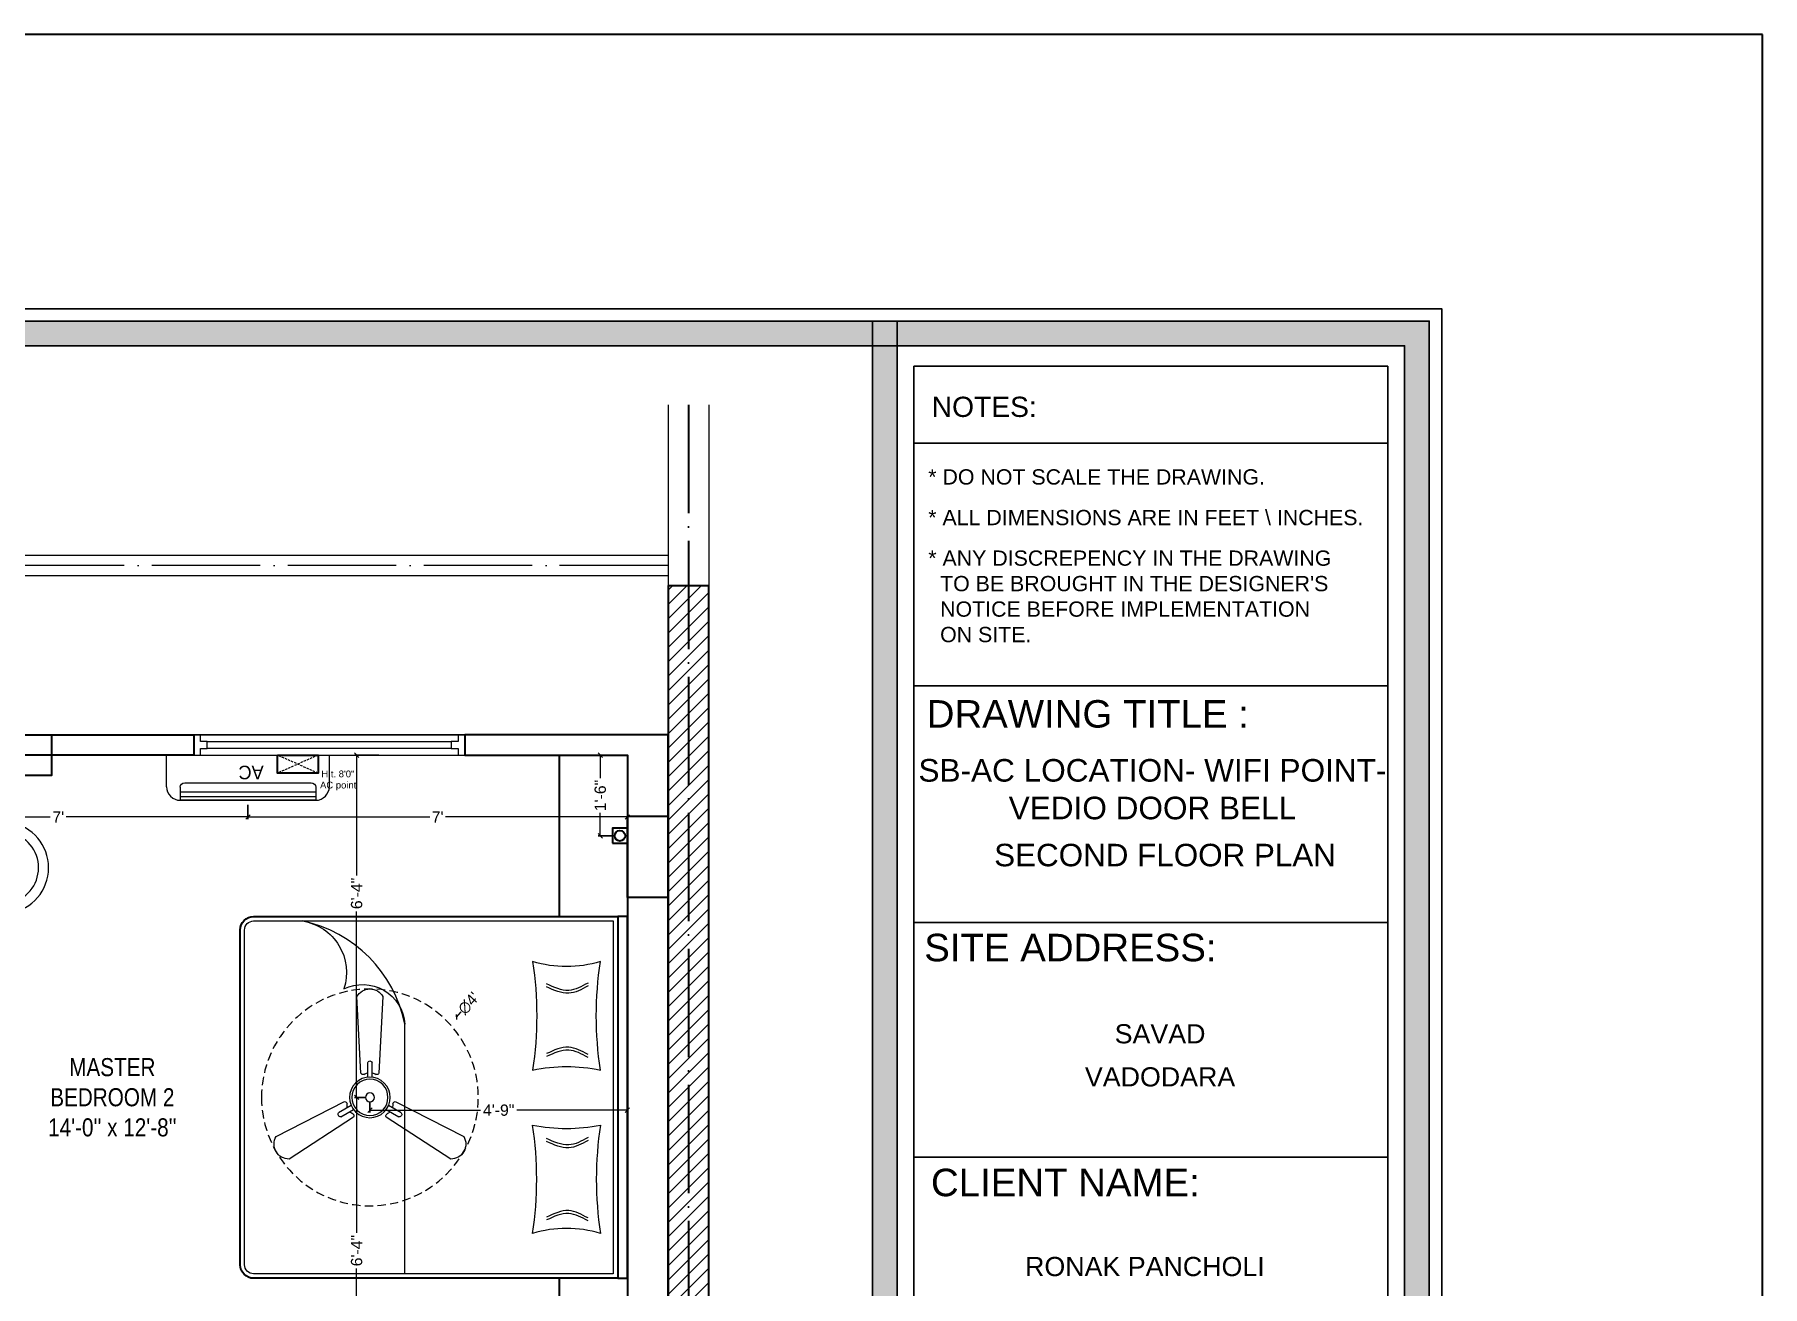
# Model space of a CAD drawing. Header units: millimetres. Extents: x 56222 to 3066687, y -650199 to -121287.
# Drawn here: x 142458 to 142840.6, y -177130 to -176852.9 of the extents above; entities that cross this region are included whole.
import ezdxf
from ezdxf.enums import TextEntityAlignment as Align

# ---------------------------------------------------------------- set-up
doc = ezdxf.new("R2010")
doc.units = ezdxf.units.MM
doc.header["$MEASUREMENT"] = 0
doc.header["$PDMODE"] = 35
for name, pattern in [('ACAD_ISO04W100', [30, 24, -3, 0, -3]), ('DASHED', [0.75, 0.5, -0.25]), ('DASHED2', [0.375, 0.25, -0.125])]:
    doc.linetypes.add(name, pattern=pattern)
doc.layers.get('Defpoints').update_dxf_attribs({"color": 220})
for name, color, linetype, lineweight in [('COLUMN', 1, 'Continuous', 30), ('dim05', 1, 'Continuous', 13), ('el', 7, 'Continuous', 20), ('ELEC-wires', 1, 'DASHED2', 13), ('Electrical', 84, 'Continuous', 30), ('FIRST FLOOR ( TEXT )', 7, 'Continuous', 9), ('FURNITURE', 32, 'Continuous', 9), ('GROUND FLOOR', 7, 'Continuous', 9), ('GROUND FLOOR  ( HATCH )', 251, 'Continuous', 9), ('NAME PLATE', 7, 'Continuous', 25), ('SECOND FLOOR', 7, 'Continuous', 9), ('SECOND FLOOR  ( PLINE )', 251, 'Continuous', 30), ('Text', 7, 'Continuous', 15), ('wall', 7, 'Continuous', 30), ('X_PLOT', 1, 'Continuous', 9), ('XX~SLAB ( BEAM )~ ( DIM )', 7, 'Continuous', 9)]:
    doc.layers.add(name, color=color, linetype=linetype, lineweight=lineweight)
doc.layers.add('GROUND FLOOR  ( Text )', color=251, linetype='Continuous')
doc.layers.add('XX~SLAB ( PLINE )', color=251, linetype='Continuous', plot=False)
doc.styles.add('Arial', font='arial.ttf')
doc.styles.add('century g', font='GOTHIC.TTF')
doc.styles.add('KATHA', font='swissc.ttf')
doc.styles.get("Standard").update_dxf_attribs({"font": 'arial.ttf', "height": 6})
doc.styles.add('TEXT', font='eurr____.ttf')
doc.dimstyles.new('Archana', dxfattribs={"dimtxt": 2, "dimasz": 0.75, "dimexe": 0.5, "dimexo": 0.5, "dimgap": 0, "dimtad": 0, "dimzin": 0, "dimdsep": 46, "dimlunit": 4, "dimtxsty": 'century g', "dimblk": 'OBLIQUE', "dimcen": 0, "dimdle": 1, "dimclrd": 256, "dimclre": 256, "dimclrt": 256, "dimadec": 0, "dimazin": 0, "dimtfac": 1, "dimtofl": 0, "dimtmove": 1, "dimatfit": 3, "dimfxl": 1, "dimfxlon": 1, "dimtolj": 1, "dimtzin": 0, "dimlwd": -1, "dimlwe": -1, "dimarcsym": 0})
doc.dimstyles.new('ISO-25', dxfattribs={"dimtxt": 2.5, "dimasz": 1, "dimexe": 0.5, "dimexo": 1, "dimtad": 0, "dimdec": 1, "dimlunit": 4, "dimtxsty": 'Standard', "dimblk": 'OBLIQUE', "dimcen": 2.5, "dimclrd": 1, "dimclre": 1, "dimclrt": 5, "dimadec": 0, "dimazin": 0, "dimtfac": 1, "dimtdec": 1, "dimtmove": 0, "dimatfit": 3, "dimfxl": 1, "dimlwd": -1, "dimarcsym": 0})

# ---------------------------------------------------------------- blocks, each defined once
blk = doc.blocks.new('LAYOUT FILE')
at = {"layer": 'NAME PLATE', "true_color": 0xd39e00}
h = blk.add_hatch(color=42, dxfattribs=at)
h.paths.add_polyline_path([(3346889.83, -513806.18), (3346889.83, -514260.7), (3347535.56, -514260.7), (3347535.56, -513806.18)])
h.paths.add_polyline_path([(3346894.36, -513810.71), (3347531.03, -513810.71), (3347531.03, -514256.17), (3346894.36, -514256.17)], flags=16)
blk.add_hatch(color=42, dxfattribs=at).paths.add_polyline_path([(3347433.6, -514256.17), (3347438.13, -514256.17), (3347438.13, -513806.18), (3347433.6, -513806.18)])
at = {"layer": 'NAME PLATE', "color": 42, "true_color": 0xd39e00}
for p, q in [((3347527.96, -513828.55), (3347441.2, -513828.55)), ((3347527.96, -513872.99), (3347441.2, -513872.99)), ((3347527.96, -513916.26), (3347441.2, -513916.26)), ((3347527.96, -513959.27), (3347441.2, -513959.27))]:
    blk.add_line(p, q, dxfattribs=at)
for points in [[(3346887.56, -513803.91), (3347537.83, -513803.91), (3347537.83, -514262.96), (3346887.56, -514262.96)], [(3346889.83, -513806.18), (3347535.56, -513806.18), (3347535.56, -514260.7), (3346889.83, -514260.7)], [(3347433.6, -514256.17), (3347433.6, -513806.18), (3347438.13, -513806.18), (3347438.13, -514256.17)], [(3346894.36, -513810.71), (3347531.03, -513810.71), (3347531.03, -514256.17), (3346894.36, -514256.17)], [(3347441.2, -514252.44), (3347441.2, -513814.44), (3347527.96, -513814.44), (3347527.96, -514252.44)]]:
    blk.add_lwpolyline(points, close=True, dxfattribs=at)
at = {"layer": 'NAME PLATE', "style": 'Arial'}
for s, height, p in [('NOTES:', 3.699, (3347454.07, -513823.73)), ('DRAWING TITLE : ', 5.0338, (3347474.01, -513880.61)), ('SITE ADDRESS:', 5.0338, (3347469.85, -513923.39)), ('CLIENT NAME:', 5.0338, (3347468.93, -513966.4))]:
    blk.add_text(s, height=height, dxfattribs=at).set_placement(p, align=Align.CENTER)
at = {"layer": 'NAME PLATE', "char_height": 2.7974, "width": 108.0765, "attachment_point": 1, "style": 'Arial'}
for s, insert in [('* DO NOT SCALE THE DRAWING.', (3347443.82, -513833.31, 0)), ('* ALL DIMENSIONS ARE IN FEET \\\\ INCHES.', (3347443.82, -513840.75, 0)), ("* ANY DISCREPENCY IN THE DRAWING \\P  TO BE BROUGHT IN THE DESIGNER'S\\P  NOTICE BEFORE IMPLEMENTATION \\P  ON SITE.", (3347443.82, -513848.18, 0))]:
    blk.add_mtext(s, dxfattribs=dict(at, insert=insert))
blk = doc.blocks.new('fan')
at = {"layer": 'Electrical', "lineweight": 15, "ltscale": 20}
for p, q in [((3300835.29, -509900.78), (3300836.47, -509923.43)), ((3300841.81, -509923.43), (3300842.99, -509900.78)), ((3300838.47, -509924.57), (3300838.47, -509920.25)), ((3300839.81, -509920.28), (3300839.81, -509924.57)), ((3300831.66, -509931.77), (3300811.45, -509942.07)), ((3300866.83, -509942.07), (3300846.62, -509931.77)), ((3300815.3, -509948.74), (3300834.33, -509936.39)), ((3300829.93, -509935.08), (3300833.64, -509932.93)), ((3300834.31, -509934.09), (3300830.57, -509936.25)), ((3300843.95, -509936.39), (3300862.98, -509948.74)), ((3300847.68, -509936.23), (3300843.97, -509934.09)), ((3300844.64, -509932.93), (3300848.38, -509935.09))]:
    blk.add_line(p, q, dxfattribs=at)
at = {"layer": 'Electrical', "linetype": 'DASHED', "lineweight": 15, "ltscale": 5}
blk.add_circle((3300839.14, -509930.53), 32, dxfattribs=at)
at = {"layer": 'Electrical', "lineweight": 15, "ltscale": 20}
for centre, major_axis, start_param, end_param in [((3300839.14, -509902.94), (3.12, 3.12), -0.272136, 1.842967), ((3300839.13, -509920.5), (0.501, 0.501), -0.465536, 1.983618), ((3300839.14, -509930.53), (4.24, -4.24), 3.14161, 9.424795), ((3300839.14, -509930.53), (3.77, -3.77), 1.749190548672175e-05, 6.283202799085073), ((3300837.1, -509923.08), (0.51, 0.51), 2.863014, 4.257784), ((3300839.14, -509926.42), (2.27, -2.27), 2.565057, 2.951308), ((3300839.14, -509926.42), (2.27, 2.27), 0.19032, 0.57657), ((3300841.18, -509923.08), (0.51, -0.51), 5.167028, 6.561799), ((3300831.67, -509932.49), (0.51, -0.51), 0.978238, 2.373008), ((3300839.14, -509930.53), (0.943, 0.943), 1.570814, 7.853999), ((3300846.61, -509932.49), (0.51, -0.51), 2.339416, 3.734186), ((3300830.46, -509935.55), (0.501, -0.501), 3.199655, 5.648809), ((3300835.59, -509932.58), (2.27, -2.27), 3.855511, 4.241762), ((3300835.59, -509932.58), (2.27, -2.27), 4.659452, 5.045703), ((3300833.71, -509936.02), (0.51, 0.51), -1.325776, 0.068994), ((3300844.57, -509936.02), (0.51, -0.51), 3.072633, 4.467404), ((3300842.69, -509932.58), (2.27, 2.27), 4.37911, 4.765361), ((3300842.69, -509932.58), (2.27, 2.27), 5.183051, 5.569301), ((3300847.83, -509935.54), (0.501, 0.501), 3.723254, 6.172408), ((3300815.25, -509944.32), (3.12, -3.12), 3.393055, 5.508159), ((3300863.03, -509944.32), (3.12, -3.12), 5.48745, 7.602554)]:
    blk.add_ellipse(centre, major_axis=major_axis, ratio=1, start_param=start_param, end_param=end_param, dxfattribs=at)
blk = doc.blocks.new('_Oblique')
at = {"layer": 'wall', "color": 0, "lineweight": -2}
blk.add_line((-0.5, -0.5), (0.5, 0.5), dxfattribs=at)
blk = doc.blocks.new('*D420')
at = {"layer": 'Defpoints', "color": 0, "lineweight": 0, "transparency": 16777216}
for p in [(142551.39, -177070.35), (142519.17, -177105.93)]:
    blk.add_point(p, dxfattribs=at)
at = {"layer": 'dim05', "transparency": 16777216}
blk.add_line((142552.4, -177069.24), (142551.39, -177070.35), dxfattribs=at)
at = {"layer": 'dim05', "transparency": 16777216, "xscale": 0.75, "yscale": 0.75, "zscale": 0.75, "rotation": 227.8301719994945}
blk.add_blockref('_Oblique', (142551.39, -177070.35), dxfattribs=at)
at = {"layer": 'dim05', "color": 5, "lineweight": 25, "transparency": 16777216, "insert": (142554.15, -177067.3), "char_height": 2.5, "attachment_point": 5, "rotation": 47.8302, "style": 'century g'}
blk.add_mtext("\\A1;∅4'", dxfattribs=at)
blk = doc.blocks.new('*D423')
at = {"layer": 'Defpoints', "color": 0, "lineweight": 0, "transparency": 16777216}
for p in [(142532.28, -177088.14, -0.13), (142589.28, -177088.14, -0.13), (142589.28, -177090.98)]:
    blk.add_point(p, dxfattribs=at)
at = {"layer": 'dim05', "color": 1, "linetype": 'Continuous', "lineweight": -2, "transparency": 16777216}
for p, q in [((142532.28, -177089.14), (142532.28, -177091.48)), ((142589.28, -177089.14), (142589.28, -177091.48))]:
    blk.add_line(p, q, dxfattribs=at)
at = {"layer": 'dim05', "color": 1, "linetype": 'Continuous', "transparency": 16777216}
for p, q in [((142532.28, -177090.98), (142556.78, -177090.98)), ((142589.28, -177090.98), (142564.78, -177090.98))]:
    blk.add_line(p, q, dxfattribs=at)
at = {"layer": 'dim05', "color": 1, "transparency": 16777216, "rotation": 180}
blk.add_blockref('_Oblique', (142532.28, -177090.98), dxfattribs=at)
at = {"layer": 'dim05', "color": 1, "transparency": 16777216}
blk.add_blockref('_Oblique', (142589.28, -177090.98), dxfattribs=at)
at = {"layer": 'dim05', "color": 5, "lineweight": 25, "transparency": 16777216, "insert": (142560.78, -177090.98), "char_height": 2.5, "attachment_point": 5, "style": 'Arial'}
blk.add_mtext('4\'-9"', dxfattribs=at)
blk = doc.blocks.new('*D490')
at = {"layer": 'Defpoints', "color": 0, "lineweight": 0, "transparency": 16777216}
for p in [(142529.34, -177088.14), (142532.28, -177088.14, -0.13), (142527.78, -177163.89, -0.13)]:
    blk.add_point(p, dxfattribs=at)
at = {"layer": 'dim05', "color": 1, "linetype": 'Continuous', "lineweight": -2, "transparency": 16777216}
for p, q in [((142531.28, -177088.14), (142528.84, -177088.14)), ((142528.78, -177163.89), (142529.84, -177163.89))]:
    blk.add_line(p, q, dxfattribs=at)
at = {"layer": 'dim05', "color": 1, "linetype": 'Continuous', "transparency": 16777216}
for p, q in [((142529.34, -177088.14), (142529.34, -177118.11)), ((142529.34, -177163.89), (142529.34, -177126.01))]:
    blk.add_line(p, q, dxfattribs=at)
at = {"layer": 'dim05', "color": 1, "transparency": 16777216}
for p, rotation in [((142529.34, -177088.14), 90), ((142529.34, -177163.89), 270)]:
    blk.add_blockref('_Oblique', p, dxfattribs=dict(at, rotation=rotation))
at = {"layer": 'dim05', "color": 5, "lineweight": 25, "transparency": 16777216, "insert": (142529.34, -177122.06), "char_height": 2.5, "attachment_point": 5, "rotation": 90, "style": 'Arial'}
blk.add_mtext('6\'-4"', dxfattribs=at)
blk = doc.blocks.new('*D491')
at = {"layer": 'Defpoints', "color": 0, "lineweight": 0, "transparency": 16777216}
for p in [(142529.34, -177012.39), (142535.28, -177012.39, -0.13), (142532.28, -177088.14, -0.13)]:
    blk.add_point(p, dxfattribs=at)
at = {"layer": 'dim05', "color": 1, "linetype": 'Continuous', "lineweight": -2, "transparency": 16777216}
for p, q in [((142534.28, -177012.39), (142528.84, -177012.39)), ((142531.28, -177088.14), (142528.84, -177088.14))]:
    blk.add_line(p, q, dxfattribs=at)
at = {"layer": 'dim05', "color": 1, "linetype": 'Continuous', "transparency": 16777216}
for p, q in [((142529.34, -177012.39), (142529.34, -177039.05)), ((142529.34, -177088.14), (142529.34, -177046.96))]:
    blk.add_line(p, q, dxfattribs=at)
at = {"layer": 'dim05', "color": 1, "transparency": 16777216}
for p, rotation in [((142529.34, -177012.39), 90), ((142529.34, -177088.14), 270)]:
    blk.add_blockref('_Oblique', p, dxfattribs=dict(at, rotation=rotation))
at = {"layer": 'dim05', "color": 5, "lineweight": 25, "transparency": 16777216, "insert": (142529.34, -177043), "char_height": 2.5, "attachment_point": 5, "rotation": 90, "style": 'Arial'}
blk.add_mtext('6\'-4"', dxfattribs=at)
blk = doc.blocks.new('*D499')
at = {"layer": 'Defpoints', "color": 0, "lineweight": 0, "transparency": 16777216}
for p in [(142583.28, -177012.39), (142589.28, -177012.39, -0.13), (142587.62, -177030.24, -0.13)]:
    blk.add_point(p, dxfattribs=at)
at = {"layer": 'dim05', "color": 1, "linetype": 'Continuous', "lineweight": -2, "transparency": 16777216}
for p, q in [((142588.28, -177012.39), (142582.78, -177012.39)), ((142586.62, -177030.24), (142582.78, -177030.24))]:
    blk.add_line(p, q, dxfattribs=at)
at = {"layer": 'dim05', "color": 1, "linetype": 'Continuous', "transparency": 16777216}
for p, q in [((142583.28, -177012.39), (142583.28, -177017.48)), ((142583.28, -177030.24), (142583.28, -177025.15))]:
    blk.add_line(p, q, dxfattribs=at)
at = {"layer": 'dim05', "color": 1, "transparency": 16777216}
for p, rotation in [((142583.28, -177012.39), 90), ((142583.28, -177030.24), 270)]:
    blk.add_blockref('_Oblique', p, dxfattribs=dict(at, rotation=rotation))
at = {"layer": 'dim05', "color": 5, "lineweight": 25, "transparency": 16777216, "insert": (142583.28, -177021.32), "char_height": 2.5, "attachment_point": 5, "rotation": 90, "style": 'Arial'}
blk.add_mtext('1\'-6"', dxfattribs=at)
blk = doc.blocks.new('ac paln')
at = {"layer": 'Electrical', "lineweight": 15}
for p, q in [((389238.69, -37646.36), (389238.69, -37610.34)), ((389238.69, -37610.34), (389245.67, -37610.34)), ((389245.81, -37613.35), (389248.68, -37613.35)), ((389246.82, -37643.35), (389246.82, -37613.35)), ((389247.82, -37643.35), (389247.82, -37613.35)), ((389248.68, -37613.35), (389248.68, -37643.35)), ((389248.68, -37643.35), (389248.68, -37613.35)), ((389244.81, -37642.35), (389244.81, -37614.35)), ((389245.81, -37643.35), (389248.68, -37643.35)), ((389248.68, -37643.35), (389248.68, -37643.35)), ((389245.67, -37646.36), (389238.69, -37646.36))]:
    blk.add_line(p, q, dxfattribs=at)
for centre, start, end in [((389245.67, -37613.35), 0, 90), ((389245.67, -37643.35), 270, 0)]:
    blk.add_arc(centre, 3.01, start, end, dxfattribs=at)
at = {"layer": 'Electrical', "lineweight": 15, "extrusion": (0, 0, -1)}
for centre, start_param, end_param in [((389245.81, -37614.35), -0.785398, 0.785398), ((389245.81, -37642.35), 3.926991, 5.497787)]:
    blk.add_ellipse(centre, major_axis=(-0.71, 0.71), ratio=1, start_param=start_param, end_param=end_param, dxfattribs=at)
at = {"layer": 'Text', "style": 'TEXT'}
blk.add_text('AC', height=3, rotation=270, dxfattribs=at).set_placement((389241.02, -37624.87))
blk = doc.blocks.new('6616')
at = {"color": 242, "linetype": 'DASHED', "true_color": 0xcd2027}
for p, q in [((386784.79, -36915.77), (386775.78, -36911.78)), ((386784.79, -36911.78), (386775.78, -36915.77))]:
    blk.add_line(p, q, dxfattribs=at)
at = {"layer": 'ELEC-wires', "color": 5, "linetype": 'ByBlock', "lineweight": 30, "ltscale": 4}
blk.add_lwpolyline([(386775.78, -36911.78), (386784.79, -36911.78), (386784.79, -36915.77), (386775.78, -36915.77)], close=True, dxfattribs=at)
blk = doc.blocks.new('*D509')
at = {"layer": 'Defpoints', "color": 0, "lineweight": 0, "transparency": 16777216}
for p in [(142421.28, -177021.52, -0.13), (142505.28, -177022.38, -0.13), (142505.28, -177026.07)]:
    blk.add_point(p, dxfattribs=at)
at = {"layer": 'dim05', "color": 1, "linetype": 'Continuous', "lineweight": -2, "transparency": 16777216}
for p, q in [((142421.28, -177022.52), (142421.28, -177026.57)), ((142505.28, -177023.38), (142505.28, -177026.57))]:
    blk.add_line(p, q, dxfattribs=at)
at = {"layer": 'dim05', "color": 1, "linetype": 'Continuous', "transparency": 16777216}
for p, q in [((142421.28, -177026.07), (142461.51, -177026.07)), ((142505.28, -177026.07), (142465.04, -177026.07))]:
    blk.add_line(p, q, dxfattribs=at)
at = {"layer": 'dim05', "color": 1, "transparency": 16777216, "rotation": 180}
blk.add_blockref('_Oblique', (142421.28, -177026.07), dxfattribs=at)
at = {"layer": 'dim05', "color": 1, "transparency": 16777216}
blk.add_blockref('_Oblique', (142505.28, -177026.07), dxfattribs=at)
at = {"layer": 'dim05', "color": 5, "lineweight": 25, "transparency": 16777216, "insert": (142463.28, -177026.07), "char_height": 2.5, "attachment_point": 5, "style": 'Arial'}
blk.add_mtext("7'", dxfattribs=at)
blk = doc.blocks.new('*D510')
at = {"layer": 'Defpoints', "color": 0, "lineweight": 0, "transparency": 16777216}
for p in [(142505.28, -177022.38, -0.13), (142589.28, -177022.38, -0.13), (142589.28, -177026.07)]:
    blk.add_point(p, dxfattribs=at)
at = {"layer": 'dim05', "color": 1, "linetype": 'Continuous', "lineweight": -2, "transparency": 16777216}
for p, q in [((142505.28, -177023.38), (142505.28, -177026.57)), ((142589.28, -177023.38), (142589.28, -177026.57))]:
    blk.add_line(p, q, dxfattribs=at)
at = {"layer": 'dim05', "color": 1, "linetype": 'Continuous', "transparency": 16777216}
for p, q in [((142505.28, -177026.07), (142545.51, -177026.07)), ((142589.28, -177026.07), (142549.04, -177026.07))]:
    blk.add_line(p, q, dxfattribs=at)
at = {"layer": 'dim05', "color": 1, "transparency": 16777216, "rotation": 180}
blk.add_blockref('_Oblique', (142505.28, -177026.07), dxfattribs=at)
at = {"layer": 'dim05', "color": 1, "transparency": 16777216}
blk.add_blockref('_Oblique', (142589.28, -177026.07), dxfattribs=at)
at = {"layer": 'dim05', "color": 5, "lineweight": 25, "transparency": 16777216, "insert": (142547.28, -177026.07), "char_height": 2.5, "attachment_point": 5, "style": 'Arial'}
blk.add_mtext("7'", dxfattribs=at)

msp = doc.modelspace()

# ---------------------------------------------------------------- hatches: boundary and pattern name
at = {"layer": 'GROUND FLOOR  ( HATCH )'}
h = msp.add_hatch(dxfattribs=at)
h.set_pattern_fill('ANSI31', color=6, scale=18, style=0)
h.set_pattern_definition([(45, (26066.5937, -14699.215), (-1.590990258, 1.590990258), [])])
h.paths.add_polyline_path([(142607.2796, -176974.8895), (142598.2796, -176974.8895), (142598.2796, -177318.3895), (142607.2796, -177318.3895)])

# ---------------------------------------------------------------- linework, layer by layer
at = {"layer": 'COLUMN', "elevation": -0.1256}
for points in [[(142452.7796, -177007.8895), (142461.7796, -177007.8895), (142461.7796, -177016.8895), (142452.7796, -177016.8895)], [(142589.2796, -177025.8895), (142598.2796, -177025.8895), (142598.2796, -177043.8895), (142589.2796, -177043.8895)]]:
    msp.add_lwpolyline(points, close=True, dxfattribs=at)
at = {"layer": 'FURNITURE', "lineweight": 30}
for p, q in [((142574.226, -177048.0918, -0.1256), (142574.226, -177012.3895, -0.1256)), ((142574.226, -177163.8895, -0.1256), (142574.226, -177128.1872, -0.1256))]:
    msp.add_line(p, q, dxfattribs=at)
at = {"layer": 'FURNITURE'}
msp.add_line((142540.0431, -177127.1872, -0.1256), (142540.0431, -177071.8988, -0.1256), dxfattribs=at)
at = {"layer": 'FURNITURE', "elevation": -0.1256, "flags": 128}
for points in [[(142445.2008, -177045.0852), (142445.2008, -177047.3097), (142452.5829, -177047.3097, 0.85361338), (142452.6343, -177027.3097), (142445.2008, -177027.3097), (142445.2008, -177029.5343)], [(142447.423, -177045.0852), (142445.2008, -177045.0852), (142452.3995, -177045.0875, 0.83575836), (142452.4448, -177029.532), (142447.423, -177029.532), (142445.2008, -177029.532)]]:
    msp.add_lwpolyline(points, format="xyb", dxfattribs=at)
at = {"layer": 'FURNITURE', "lineweight": 30, "elevation": -0.1256}
msp.add_lwpolyline([(142503.5391, -177125.1872), (142503.5391, -177051.0918, -0.41421356), (142506.5391, -177048.0918), (142587.1271, -177048.0918), (142587.1271, -177128.1872), (142506.5391, -177128.1872, -0.41421356)], format="xyb", close=True, dxfattribs=at)
at = {"layer": 'FURNITURE'}
for points, elevation in [([(142504.5391, -177125.1872), (142504.5391, -177051.0918, -0.41421356), (142506.5391, -177049.0918), (142586.1271, -177049.0918), (142586.1271, -177127.1872), (142506.5391, -177127.1872, -0.41421356)], -0.1256), ([(142526.5219, -177064.1027, -0.52796512), (142540.0431, -177071.8988, 0.29648943), (142517.4005, -177049.0918, -0.4593765), (142526.5219, -177064.1027)], -0.1256), ([(142568.3062, -177082.0828, -0.10058607), (142583.3062, -177082.0828, -0.07572579), (142583.3062, -177058.0828, -0.14896716), (142568.3062, -177058.0828, -0.0741156)], -0.131), ([(142568.3062, -177094.2592, 0.10058607), (142583.3062, -177094.2592, 0.07572579), (142583.3062, -177118.2592, 0.14896716), (142568.3062, -177118.2592, 0.0741156)], -0.131)]:
    msp.add_lwpolyline(points, format="xyb", close=True, dxfattribs=dict(at, elevation=elevation))
at = {"layer": 'FURNITURE', "lineweight": 30, "elevation": -0.1256}
msp.add_lwpolyline([(142587.1271, -177128.1872), (142589.2796, -177128.1872), (142589.2796, -177048.0918), (142587.1271, -177048.0918)], close=True, dxfattribs=at)
at = {"layer": 'FURNITURE'}
for points in [[(142580.5678, -177062.8245, -0.131), (142579.1508, -177063.5965, -0.131), (142576.1571, -177065.2274, -0.131), (142573.0404, -177063.7867, -0.131), (142571.399, -177063.028, -0.131)], [(142580.5678, -177063.4693, -0.131), (142579.1508, -177064.2413, -0.131), (142576.1571, -177065.8722, -0.131), (142573.0404, -177064.4315, -0.131), (142571.399, -177063.6728, -0.131)], [(142580.5678, -177078.6604, -0.131), (142579.1508, -177077.8884, -0.131), (142576.1571, -177076.2575, -0.131), (142573.0404, -177077.6982, -0.131), (142571.399, -177078.4569, -0.131)], [(142580.5678, -177079.3051, -0.131), (142579.1508, -177078.5332, -0.131), (142576.1571, -177076.9023, -0.131), (142573.0404, -177078.343, -0.131), (142571.399, -177079.1017, -0.131)], [(142580.5678, -177097.0369, -0.131), (142579.1508, -177097.8089, -0.131), (142576.1571, -177099.4397, -0.131), (142573.0404, -177097.9991, -0.131), (142571.399, -177097.2404, -0.131)], [(142580.5678, -177097.6817, -0.131), (142579.1508, -177098.4536, -0.131), (142576.1571, -177100.0845, -0.131), (142573.0404, -177098.6438, -0.131), (142571.399, -177097.8851, -0.131)], [(142580.5678, -177114.8368, -0.131), (142579.1508, -177114.0648, -0.131), (142576.1571, -177112.434, -0.131), (142573.0404, -177113.8746, -0.131), (142571.399, -177114.6333, -0.131)], [(142580.5678, -177115.4816, -0.131), (142579.1508, -177114.7096, -0.131), (142576.1571, -177113.0787, -0.131), (142573.0404, -177114.5194, -0.131), (142571.399, -177115.2781, -0.131)]]:
    msp.add_open_spline(points, degree=3, knots=[0, 0, 0, 0, 4.57791705, 9.67113696, 9.67113696, 9.67113696, 9.67113696], dxfattribs=at)
at = {"layer": 'GROUND FLOOR'}
for p, q in [((142598.2796, -176934.8406, -0.1256), (142598.2796, -177455.7734, -0.1256)), ((142598.2796, -176934.8406, -0.1256), (142598.2796, -177031.8895, -0.1256)), ((142607.2796, -176934.8406, -0.1256), (142607.2796, -177455.7734, -0.1256)), ((142098.0296, -176968.1395, -0.1256), (142598.2796, -176968.1395, -0.1256)), ((142102.5296, -176972.6395, -0.1256), (142598.2796, -176972.6395, -0.1256))]:
    msp.add_line(p, q, dxfattribs=at)
at = {"layer": 'GROUND FLOOR', "color": 1, "linetype": 'ACAD_ISO04W100'}
msp.add_line((142602.7796, -176934.8406, -0.1256), (142602.7796, -177318.3895, -0.1256), dxfattribs=at)
at = {"layer": 'GROUND FLOOR', "color": 1, "linetype": 'ACAD_ISO04W100', "elevation": -0.1256}
msp.add_lwpolyline([(142598.2796, -176970.3895), (142100.2796, -176970.3895), (142100.2796, -177432.8895), (142598.2796, -177432.8895)], dxfattribs=at)
at = {"layer": 'GROUND FLOOR', "color": 6, "lineweight": 30, "elevation": -0.1256}
msp.add_lwpolyline([(142607.2796, -176974.8895), (142598.2796, -176974.8895), (142598.2796, -177318.3895), (142607.2796, -177318.3895)], close=True, dxfattribs=at)
at = {"layer": 'SECOND FLOOR'}
for p, q in [((142197.7796, -177007.8895, -0.1256), (142598.2796, -177007.8895, -0.1256)), ((142493.2789, -177007.8895, -0.1256), (142493.2789, -177012.3895, -0.1256)), ((142553.2796, -177007.8895, -0.1256), (142553.2796, -177012.3895, -0.1256)), ((142421.2796, -177012.3895, -0.1256), (142589.2796, -177012.3895, -0.1256)), ((142589.2796, -177012.3895, -0.1256), (142589.2796, -177163.8895, -0.1256))]:
    msp.add_line(p, q, dxfattribs=at)
at = {"layer": 'SECOND FLOOR', "elevation": -0.1256}
msp.add_lwpolyline([(142553.2796, -177007.8895), (142551.7796, -177007.8895), (142551.7796, -177009.3895), (142550.2796, -177009.3895), (142550.2796, -177010.8895), (142496.2789, -177010.8895), (142496.2789, -177009.3895), (142494.7789, -177009.3895), (142494.7789, -177007.8895), (142493.2789, -177007.8895), (142493.2789, -177012.3895), (142494.7789, -177012.3895), (142494.7789, -177010.8895), (142496.2789, -177010.8895), (142496.2789, -177009.3895), (142550.2796, -177009.3895), (142550.2796, -177010.8895), (142551.7796, -177010.8895), (142551.7796, -177012.3895), (142553.2796, -177012.3895), (142553.2796, -177007.8895), (142493.2789, -177007.8895), (142493.2789, -177012.3895), (142553.2796, -177012.3895)], close=True, dxfattribs=at)
at = {"layer": 'SECOND FLOOR  ( PLINE )', "elevation": -0.1256}
for points in [[(142416.7796, -177168.3895), (142397.2796, -177168.3895), (142397.2796, -177163.8895), (142416.7796, -177163.8895), (142416.7796, -177012.3895), (142347.7796, -177012.3895), (142347.7796, -177007.8895), (142493.2789, -177007.8895), (142493.2789, -177012.3895), (142421.2796, -177012.3895), (142421.2796, -177163.8895), (142463.2796, -177163.8895), (142463.2796, -177168.3895), (142421.2796, -177168.3895)], [(142598.2796, -177007.8895), (142553.2796, -177007.8895), (142553.2796, -177012.3895), (142589.2796, -177012.3895), (142589.2796, -177163.8895), (142557.7796, -177163.8895), (142557.7796, -177168.3895), (142589.2796, -177168.3895), (142589.2796, -177295.8895), (142556.2746, -177295.8895), (142556.2746, -177300.3895), (142589.2796, -177300.3895), (142589.2796, -177318.3895), (142598.2796, -177318.3895)]]:
    msp.add_lwpolyline(points, close=True, dxfattribs=at)
at = {"layer": 'X_PLOT', "linetype": 'ACAD_ISO04W100', "lineweight": 30}
msp.add_line((142602.7796, -176934.8406, -0.1256), (142602.7796, -177430.6395, -0.1256), dxfattribs=at)
at = {"layer": 'XX~SLAB ( BEAM )~ ( DIM )'}
msp.add_line((142589.2796, -177012.3895, -0.1256), (142589.2796, -177020.3895, -0.1256), dxfattribs=at)
at = {"layer": 'XX~SLAB ( BEAM )~ ( DIM )', "color": 3, "lineweight": 30}
msp.add_lwpolyline([(142840.5563, -176852.8868), (140057.6713, -176852.8868), (140057.6713, -177505.9443), (142840.5563, -177505.9443)], close=True, dxfattribs=at)
at = {"layer": 'XX~SLAB ( BEAM )~ ( DIM )', "color": 6, "lineweight": 30, "elevation": -0.1256}
msp.add_lwpolyline([(142585.9523, -177031.8957), (142589.271, -177031.8957), (142589.2882, -177028.5856), (142585.9695, -177028.5856)], close=True, dxfattribs=at)
at = {"layer": 'XX~SLAB ( BEAM )~ ( DIM )', "color": 6, "lineweight": 30}
msp.add_circle((142587.6246, -177030.2406, -0.1256), 1.1551, dxfattribs=at)
at = {"layer": 'XX~SLAB ( PLINE )', "elevation": -0.1256}
msp.add_lwpolyline([(142193.2796, -177007.8895), (142598.2796, -177007.8895), (142598.2796, -177318.3895), (142589.2796, -177318.3895), (142569.475, -177318.3895), (142529.1378, -177318.3895), (142503.7796, -177318.3895), (142356.7796, -177318.3895), (142283.5361, -177318.3895), (142193.2796, -177318.3895)], close=True, dxfattribs=at)

# ---------------------------------------------------------------- block references
at = {"layer": 'dim05', "color": 1, "lineweight": 35, "xscale": -0.7500069902881101, "yscale": 0.7500069902881101, "zscale": 0.7500069902881101}
msp.add_blockref('fan', (2618184.7087, 205363.3213, -0.1256), dxfattribs=at)
at = {"layer": 'el', "color": 18, "true_color": 0x000000, "rotation": 270}
msp.add_blockref('ac paln', (180133.6296, 212226.2985, -0.1256), dxfattribs=at)
at = {"layer": 'el', "color": 1}
msp.add_blockref('6616', (-244263.9875, -140100.6057, -0.1256), dxfattribs=at)
at = {"layer": 'NAME PLATE', "lineweight": 0, "xscale": 1.209046105522275, "yscale": 1.209046105522275, "zscale": 1.209046105522275}
msp.add_blockref('LAYOUT FILE', (-3904558.0324, 444299.0561), dxfattribs=at)

# ---------------------------------------------------------------- texts
at = {"layer": 'Electrical', "color": 5, "transparency": 33554687}
msp.add_text('AC point', height=1.5, dxfattribs=at).set_placement((142521.2393, -177019.7602))
at = {"layer": 'Electrical', "color": 240, "true_color": 0xed1f24, "transparency": 33554687}
msp.add_text('H.t. 8\'0"', height=1.5, dxfattribs=at).set_placement((142521.5212, -177017.29))
at = {"layer": 'FIRST FLOOR ( TEXT )', "insert": (142475.2542, -177088.1395, -0.1256), "char_height": 4, "attachment_point": 5, "style": 'KATHA'}
msp.add_mtext("MASTER \\PBEDROOM 2\\P14'-0'' x 12'-8''", dxfattribs=at)
at = {"layer": 'GROUND FLOOR  ( Text )', "insert": (142705.5151, -177019.9508, -0.1256), "char_height": 5, "width": 121.249347, "attachment_point": 5, "style": 'Arial'}
msp.add_mtext('SB-AC LOCATION- WIFI POINT- VEDIO DOOR BELL', dxfattribs=at)
at = {"layer": 'NAME PLATE', "style": 'Arial'}
for s, height, p in [('SECOND FLOOR PLAN', 4.972924, (142708.3051, -177036.9853)), (' SAVAD ', 4.24568, (142707.2029, -177076.1875)), ('VADODARA', 4.24568, (142707.2029, -177085.7191)), ('RONAK PANCHOLI    ', 4.245682, (142707.1409, -177127.7003))]:
    msp.add_text(s, height=height, dxfattribs=at).set_placement(p, align=Align.CENTER)

# ---------------------------------------------------------------- dimensions: what is measured, and where the dimension line sits
at = {"layer": 'dim05', "color": 27, "lineweight": 25, "true_color": 0x7d5120}
for base, p1, p2, picture, middle in [((142529.342804, -177012.38949), (142532.279632, -177088.139495, -0.125635), (142535.279651, -177012.38949, -0.125635), '*D491', (142529.342804, -177043.000924)), ((142529.3428041921, -177088.1394949866), (142527.7796320489, -177163.8894949867, -0.1256346067), (142532.279632049, -177088.1394949866, -0.1256346067), '*D490', (142529.342804192, -177122.0598565147))]:
    dim = msp.add_linear_dim(base=base, p1=p1, p2=p2, angle=90, dimstyle='ISO-25', override={"dimtxsty": 'Arial'}, dxfattribs=at)
    dim.commit()
    dim.dimension.update_dxf_attribs({"geometry": picture, "text_midpoint": middle, "dimtype": 160})
dim = msp.add_linear_dim(base=(142583.2814, -177012.3895), p1=(142587.6246, -177030.2406, -0.1256), p2=(142589.2796, -177012.3895, -0.1256), angle=90, dimstyle='ISO-25', override={"dimtxsty": 'Arial'}, dxfattribs=at)
dim.commit()
dim.dimension.update_dxf_attribs({"geometry": '*D499', "text_midpoint": (142583.2814, -177021.3151)})
for base, p1, p2, override, picture, middle in [((142505.2796, -177026.0706), (142421.2796, -177021.5211, -0.1256), (142505.2796, -177022.3845, -0.1256), {"dimdec": 0, "dimtxsty": 'Arial'}, '*D509', (142463.2796, -177026.0706)), ((142589.2796, -177026.0706), (142505.2796, -177022.3845, -0.1256), (142589.2796, -177022.3845, -0.1256), {"dimdec": 0, "dimtxsty": 'Arial'}, '*D510', (142547.2796, -177026.0706)), ((142589.2796, -177090.9752), (142532.2796, -177088.1395, -0.1256), (142589.2796, -177088.1395, -0.1256), {"dimtxsty": 'Arial'}, '*D423', (142560.7796, -177090.9752))]:
    dim = msp.add_linear_dim(base=base, p1=p1, p2=p2, dimstyle='ISO-25', override=override, dxfattribs=at)
    dim.commit()
    dim.dimension.update_dxf_attribs({"geometry": picture, "text_midpoint": middle})
dim = msp.add_diameter_dim_2p(p1=(142519.1677, -177105.9273, -0.1256), p2=(142551.3916, -177070.3517, -0.1256), dimstyle='Archana', override={"dimtxt": 2.5, "dimclrt": 5}, dxfattribs=at)
dim.commit()
dim.dimension.update_dxf_attribs({"geometry": '*D420', "text_midpoint": (142554.1533, -177067.3027, -0.1256)})

doc.saveas('drawing.dxf')
